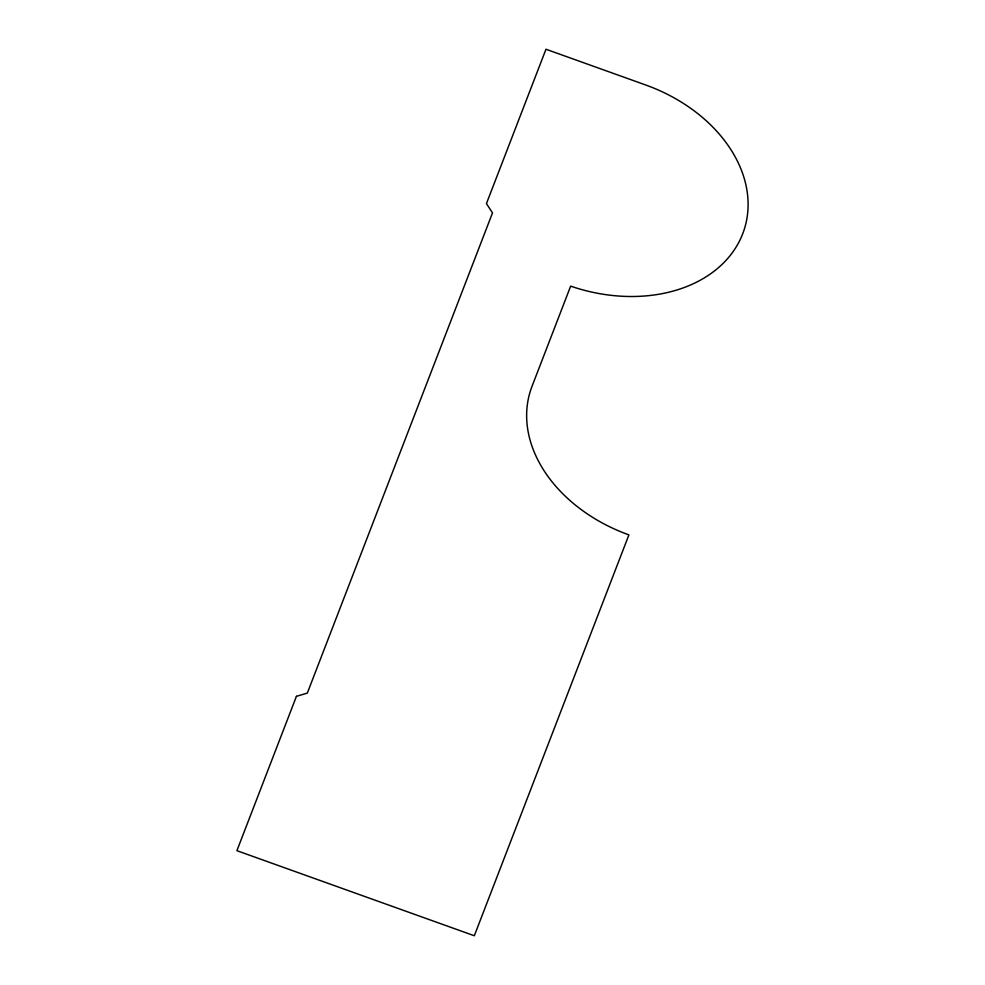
<?xml version="1.0" encoding="UTF-8"?>
<svg xmlns="http://www.w3.org/2000/svg" width="985" height="985" viewBox="0 0 985 985"><rect width="100%" height="100%" fill="white"/><g stroke="black" fill="none" stroke-linecap="round" stroke-linejoin="round"><path stroke-width="1.48" d="M296.423 696.333L236.905 850.683L474.314 935.75L628.91 534.88A143.945 107.143 18 0 1 532.023 386.317L570.66 286.13A144.167 107.303 18 0 0 743.022 232.94A144.167 107.303 18 0 0 645.68 84.981L545.973 49.25L486.442 203.6L492.512 212.895L307.32 693.108L296.423 696.333"/></g></svg>
